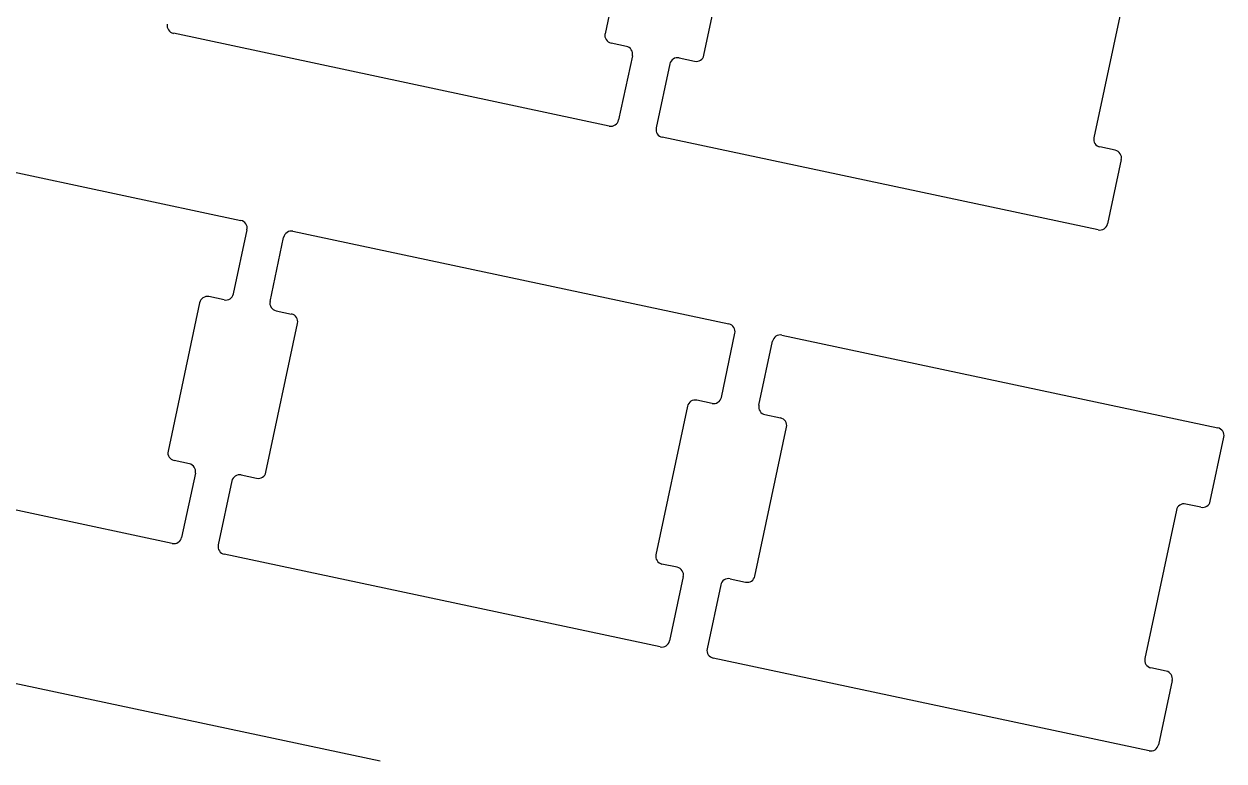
# Model space of a CAD drawing. Extents: x 7 to 394, y -192 to -46.
# Drawn here: x 124.77 to 170.56, y -136.95 to -108.83 of the extents above; entities that cross this region are included whole.
import ezdxf

# ---------------------------------------------------------------- set-up
doc = ezdxf.new("R2010")
doc.units = 0
doc.layers.add('Pcb_17aa', color=7, linetype='CONTINUOUS')

msp = doc.modelspace()

# ---------------------------------------------------------------- linework, layer by layer
at = {"layer": 'Pcb_17aa'}
for p, q in [((148.143, -103.537), (146.939, -109.201)), ((148.143, -103.537, -1.6), (146.939, -109.201, -1.6)), ((148.143, -103.537), (146.939, -109.201)), ((148.143, -103.537, -1.6), (146.939, -109.201, -1.6)), ((150.715, -110.018), (151.922, -104.339)), ((150.715, -110.018, -1.6), (151.922, -104.339, -1.6)), ((150.715, -110.018), (151.922, -104.339)), ((150.715, -110.018, -1.6), (151.922, -104.339, -1.6)), ((166.799, -107.502), (165.595, -113.166)), ((166.799, -107.502, -1.6), (165.595, -113.166, -1.6)), ((166.799, -107.502), (165.595, -113.166)), ((166.799, -107.502, -1.6), (165.595, -113.166, -1.6)), ((130.469, -109.185), (130.469, -109.185, -1.6)), ((147.102, -112.721), (130.469, -109.185)), ((147.102, -112.721, -1.6), (130.469, -109.185, -1.6)), ((130.469, -109.185), (130.469, -109.185, -1.6)), ((147.102, -112.721), (130.469, -109.185)), ((147.102, -112.721, -1.6), (130.469, -109.185, -1.6)), ((146.939, -109.201), (146.939, -109.201, -1.6)), ((146.939, -109.201), (146.939, -109.201, -1.6)), ((147.17, -109.557), (147.17, -109.557, -1.6)), ((147.17, -109.557), (147.17, -109.557, -1.6)), ((147.753, -109.683), (147.17, -109.557)), ((147.753, -109.683, -1.6), (147.17, -109.557, -1.6)), ((147.753, -109.683), (147.17, -109.557)), ((147.753, -109.683, -1.6), (147.17, -109.557, -1.6)), ((147.753, -109.683), (147.753, -109.683, -1.6)), ((147.753, -109.683), (147.753, -109.683, -1.6)), ((147.984, -110.039), (147.458, -112.49)), ((147.984, -110.039, -1.6), (147.458, -112.49, -1.6)), ((147.984, -110.039), (147.458, -112.49)), ((147.984, -110.039, -1.6), (147.458, -112.49, -1.6)), ((147.984, -110.039), (147.984, -110.039, -1.6)), ((147.984, -110.039), (147.984, -110.039, -1.6)), ((149.412, -110.355), (148.894, -112.794)), ((149.412, -110.355, -1.6), (148.894, -112.794, -1.6)), ((149.412, -110.355), (148.894, -112.794)), ((149.412, -110.355, -1.6), (148.894, -112.794, -1.6)), ((149.412, -110.355), (149.412, -110.355, -1.6)), ((149.412, -110.355), (149.412, -110.355, -1.6)), ((149.768, -110.124), (149.768, -110.124, -1.6)), ((149.768, -110.124), (149.768, -110.124, -1.6)), ((149.768, -110.124), (150.359, -110.249)), ((149.768, -110.124, -1.6), (150.359, -110.249, -1.6)), ((149.768, -110.124), (150.359, -110.249)), ((149.768, -110.124, -1.6), (150.359, -110.249, -1.6)), ((150.359, -110.249), (150.359, -110.249, -1.6)), ((150.359, -110.249), (150.359, -110.249, -1.6)), ((150.715, -110.018), (150.715, -110.018, -1.6)), ((150.715, -110.018), (150.715, -110.018, -1.6)), ((147.458, -112.49), (147.458, -112.49, -1.6)), ((147.458, -112.49), (147.458, -112.49, -1.6)), ((116.413, -112.788), (133.047, -116.324)), ((116.413, -112.788, -1.6), (133.047, -116.324, -1.6)), ((116.413, -112.788), (133.047, -116.324)), ((116.413, -112.788, -1.6), (133.047, -116.324, -1.6)), ((147.102, -112.721), (147.102, -112.721, -1.6)), ((147.102, -112.721), (147.102, -112.721, -1.6)), ((148.894, -112.794), (148.894, -112.794, -1.6)), ((148.894, -112.794), (148.894, -112.794, -1.6)), ((149.125, -113.15), (149.125, -113.15, -1.6)), ((165.759, -116.686), (149.125, -113.15)), ((165.759, -116.686, -1.6), (149.125, -113.15, -1.6)), ((149.125, -113.15), (149.125, -113.15, -1.6)), ((165.759, -116.686), (149.125, -113.15)), ((165.759, -116.686, -1.6), (149.125, -113.15, -1.6)), ((165.595, -113.166), (165.595, -113.166, -1.6)), ((165.595, -113.166), (165.595, -113.166, -1.6)), ((165.826, -113.522), (165.826, -113.522, -1.6)), ((165.826, -113.522), (165.826, -113.522, -1.6)), ((166.409, -113.648), (165.826, -113.522)), ((166.409, -113.648, -1.6), (165.826, -113.522, -1.6)), ((166.409, -113.648), (165.826, -113.522)), ((166.409, -113.648, -1.6), (165.826, -113.522, -1.6)), ((166.64, -114.004), (166.114, -116.455)), ((166.64, -114.004, -1.6), (166.114, -116.455, -1.6)), ((166.64, -114.004), (166.114, -116.455)), ((166.64, -114.004, -1.6), (166.114, -116.455, -1.6)), ((166.409, -113.648), (166.409, -113.648, -1.6)), ((166.409, -113.648), (166.409, -113.648, -1.6)), ((166.64, -114.004), (166.64, -114.004, -1.6)), ((166.64, -114.004), (166.64, -114.004, -1.6)), ((132.76, -119.124), (133.278, -116.679)), ((132.76, -119.124, -1.6), (133.278, -116.679, -1.6)), ((132.76, -119.124), (133.278, -116.679)), ((132.76, -119.124, -1.6), (133.278, -116.679, -1.6)), ((133.047, -116.324), (133.047, -116.324, -1.6)), ((133.047, -116.324), (133.047, -116.324, -1.6)), ((133.278, -116.679), (133.278, -116.679, -1.6)), ((133.278, -116.679), (133.278, -116.679, -1.6)), ((135.031, -116.738), (135.031, -116.738, -1.6)), ((135.031, -116.738), (151.665, -120.273)), ((135.031, -116.738, -1.6), (151.665, -120.273, -1.6)), ((135.031, -116.738), (135.031, -116.738, -1.6)), ((135.031, -116.738), (151.665, -120.273)), ((135.031, -116.738, -1.6), (151.665, -120.273, -1.6)), ((165.759, -116.686), (165.759, -116.686, -1.6)), ((165.759, -116.686), (165.759, -116.686, -1.6)), ((166.114, -116.455), (166.114, -116.455, -1.6)), ((166.114, -116.455), (166.114, -116.455, -1.6)), ((134.156, -119.413), (134.675, -116.969)), ((134.156, -119.413, -1.6), (134.675, -116.969, -1.6)), ((134.156, -119.413), (134.675, -116.969)), ((134.156, -119.413, -1.6), (134.675, -116.969, -1.6)), ((134.675, -116.969), (134.675, -116.969, -1.6)), ((134.675, -116.969), (134.675, -116.969, -1.6)), ((131.468, -119.463), (130.264, -125.127)), ((131.468, -119.463, -1.6), (130.264, -125.127, -1.6)), ((131.468, -119.463), (130.264, -125.127)), ((131.468, -119.463, -1.6), (130.264, -125.127, -1.6)), ((131.468, -119.463), (131.468, -119.463, -1.6)), ((131.468, -119.463), (131.468, -119.463, -1.6)), ((131.823, -119.232), (131.823, -119.232, -1.6)), ((132.404, -119.355), (131.823, -119.232)), ((132.404, -119.355, -1.6), (131.823, -119.232, -1.6)), ((131.823, -119.232), (131.823, -119.232, -1.6)), ((132.404, -119.355), (131.823, -119.232)), ((132.404, -119.355, -1.6), (131.823, -119.232, -1.6)), ((132.404, -119.355), (132.404, -119.355, -1.6)), ((132.404, -119.355), (132.404, -119.355, -1.6)), ((132.76, -119.124), (132.76, -119.124, -1.6)), ((132.76, -119.124), (132.76, -119.124, -1.6)), ((134.156, -119.413), (134.156, -119.413, -1.6)), ((134.156, -119.413), (134.156, -119.413, -1.6)), ((134.387, -119.769), (134.387, -119.769, -1.6)), ((134.387, -119.769), (134.387, -119.769, -1.6)), ((134.387, -119.769), (134.978, -119.894)), ((134.387, -119.769, -1.6), (134.978, -119.894, -1.6)), ((134.387, -119.769), (134.978, -119.894)), ((134.387, -119.769, -1.6), (134.978, -119.894, -1.6)), ((134.978, -119.894), (134.978, -119.894, -1.6)), ((134.978, -119.894), (134.978, -119.894, -1.6)), ((134.002, -125.929), (135.209, -120.25)), ((134.002, -125.929, -1.6), (135.209, -120.25, -1.6)), ((134.002, -125.929), (135.209, -120.25)), ((134.002, -125.929, -1.6), (135.209, -120.25, -1.6)), ((135.209, -120.25), (135.209, -120.25, -1.6)), ((135.209, -120.25), (135.209, -120.25, -1.6)), ((151.665, -120.273), (151.665, -120.273, -1.6)), ((151.665, -120.273), (151.665, -120.273, -1.6)), ((151.378, -123.074), (151.896, -120.629)), ((151.378, -123.074, -1.6), (151.896, -120.629, -1.6)), ((151.378, -123.074), (151.896, -120.629)), ((151.378, -123.074, -1.6), (151.896, -120.629, -1.6)), ((151.896, -120.629), (151.896, -120.629, -1.6)), ((151.896, -120.629), (151.896, -120.629, -1.6)), ((153.687, -120.7), (153.687, -120.7, -1.6)), ((153.687, -120.7), (170.321, -124.236)), ((153.687, -120.7, -1.6), (170.321, -124.236, -1.6)), ((153.687, -120.7), (153.687, -120.7, -1.6)), ((153.687, -120.7), (170.321, -124.236)), ((153.687, -120.7, -1.6), (170.321, -124.236, -1.6)), ((152.812, -123.376), (153.332, -120.931)), ((152.812, -123.376, -1.6), (153.332, -120.931, -1.6)), ((152.812, -123.376), (153.332, -120.931)), ((152.812, -123.376, -1.6), (153.332, -120.931, -1.6)), ((153.332, -120.931), (153.332, -120.931, -1.6)), ((153.332, -120.931), (153.332, -120.931, -1.6)), ((151.378, -123.074), (151.378, -123.074, -1.6)), ((151.378, -123.074), (151.378, -123.074, -1.6)), ((150.086, -123.412), (148.882, -129.076)), ((150.086, -123.412, -1.6), (148.882, -129.076, -1.6)), ((150.086, -123.412), (148.882, -129.076)), ((150.086, -123.412, -1.6), (148.882, -129.076, -1.6)), ((150.086, -123.412), (150.086, -123.412, -1.6)), ((150.086, -123.412), (150.086, -123.412, -1.6)), ((150.442, -123.181), (150.442, -123.181, -1.6)), ((151.023, -123.305), (150.442, -123.181)), ((151.023, -123.305, -1.6), (150.442, -123.181, -1.6)), ((150.442, -123.181), (150.442, -123.181, -1.6)), ((151.023, -123.305), (150.442, -123.181)), ((151.023, -123.305, -1.6), (150.442, -123.181, -1.6)), ((151.023, -123.305), (151.023, -123.305, -1.6)), ((151.023, -123.305), (151.023, -123.305, -1.6)), ((152.812, -123.376), (152.812, -123.376, -1.6)), ((152.812, -123.376), (152.812, -123.376, -1.6)), ((153.043, -123.731), (153.043, -123.731, -1.6)), ((153.043, -123.731), (153.043, -123.731, -1.6)), ((153.043, -123.731), (153.634, -123.856)), ((153.043, -123.731, -1.6), (153.634, -123.856, -1.6)), ((153.043, -123.731), (153.634, -123.856)), ((153.043, -123.731, -1.6), (153.634, -123.856, -1.6)), ((153.634, -123.856), (153.634, -123.856, -1.6)), ((153.634, -123.856), (153.634, -123.856, -1.6)), ((152.658, -129.891), (153.865, -124.212)), ((152.658, -129.891, -1.6), (153.865, -124.212, -1.6)), ((152.658, -129.891), (153.865, -124.212)), ((152.658, -129.891, -1.6), (153.865, -124.212, -1.6)), ((153.865, -124.212), (153.865, -124.212, -1.6)), ((153.865, -124.212), (153.865, -124.212, -1.6)), ((170.321, -124.236), (170.321, -124.236, -1.6)), ((170.321, -124.236), (170.321, -124.236, -1.6)), ((170.035, -127.036), (170.552, -124.591)), ((170.035, -127.036, -1.6), (170.552, -124.591, -1.6)), ((170.035, -127.036), (170.552, -124.591)), ((170.035, -127.036, -1.6), (170.552, -124.591, -1.6)), ((170.552, -124.591), (170.552, -124.591, -1.6)), ((170.552, -124.591), (170.552, -124.591, -1.6)), ((130.427, -128.647), (113.793, -125.111)), ((130.427, -128.647, -1.6), (113.793, -125.111, -1.6)), ((130.427, -128.647), (113.793, -125.111)), ((130.427, -128.647, -1.6), (113.793, -125.111, -1.6)), ((130.264, -125.127), (130.264, -125.127, -1.6)), ((130.264, -125.127), (130.264, -125.127, -1.6)), ((130.495, -125.483), (130.495, -125.483, -1.6)), ((130.495, -125.483), (130.495, -125.483, -1.6)), ((131.078, -125.609), (130.495, -125.483)), ((131.078, -125.609, -1.6), (130.495, -125.483, -1.6)), ((131.078, -125.609), (130.495, -125.483)), ((131.078, -125.609, -1.6), (130.495, -125.483, -1.6)), ((131.078, -125.609), (131.078, -125.609, -1.6)), ((131.078, -125.609), (131.078, -125.609, -1.6)), ((131.309, -125.965), (130.783, -128.416)), ((131.309, -125.965, -1.6), (130.783, -128.416, -1.6)), ((131.309, -125.965), (130.783, -128.416)), ((131.309, -125.965, -1.6), (130.783, -128.416, -1.6)), ((131.309, -125.965), (131.309, -125.965, -1.6)), ((131.309, -125.965), (131.309, -125.965, -1.6)), ((132.699, -126.265), (132.181, -128.705)), ((132.699, -126.265, -1.6), (132.181, -128.705, -1.6)), ((132.699, -126.265), (132.181, -128.705)), ((132.699, -126.265, -1.6), (132.181, -128.705, -1.6)), ((132.699, -126.265), (132.699, -126.265, -1.6)), ((132.699, -126.265), (132.699, -126.265, -1.6)), ((133.055, -126.034), (133.055, -126.034, -1.6)), ((133.055, -126.034), (133.055, -126.034, -1.6)), ((133.055, -126.034), (133.646, -126.16)), ((133.055, -126.034, -1.6), (133.646, -126.16, -1.6)), ((133.055, -126.034), (133.646, -126.16)), ((133.055, -126.034, -1.6), (133.646, -126.16, -1.6)), ((133.646, -126.16), (133.646, -126.16, -1.6)), ((133.646, -126.16), (133.646, -126.16, -1.6)), ((134.002, -125.929), (134.002, -125.929, -1.6)), ((134.002, -125.929), (134.002, -125.929, -1.6)), ((169.098, -127.144), (169.098, -127.144, -1.6)), ((169.679, -127.267), (169.098, -127.144)), ((169.679, -127.267, -1.6), (169.098, -127.144, -1.6)), ((169.098, -127.144), (169.098, -127.144, -1.6)), ((169.679, -127.267), (169.098, -127.144)), ((169.679, -127.267, -1.6), (169.098, -127.144, -1.6)), ((169.679, -127.267), (169.679, -127.267, -1.6)), ((169.679, -127.267), (169.679, -127.267, -1.6)), ((170.035, -127.036), (170.035, -127.036, -1.6)), ((170.035, -127.036), (170.035, -127.036, -1.6)), ((168.742, -127.375), (167.538, -133.039)), ((168.742, -127.375, -1.6), (167.538, -133.039, -1.6)), ((168.742, -127.375), (167.538, -133.039)), ((168.742, -127.375, -1.6), (167.538, -133.039, -1.6)), ((168.742, -127.375), (168.742, -127.375, -1.6)), ((168.742, -127.375), (168.742, -127.375, -1.6)), ((130.427, -128.647), (130.427, -128.647, -1.6)), ((130.427, -128.647), (130.427, -128.647, -1.6)), ((130.783, -128.416), (130.783, -128.416, -1.6)), ((130.783, -128.416), (130.783, -128.416, -1.6)), ((132.181, -128.705), (132.181, -128.705, -1.6)), ((132.181, -128.705), (132.181, -128.705, -1.6)), ((132.412, -129.061), (132.412, -129.061, -1.6)), ((149.045, -132.597), (132.412, -129.061)), ((149.045, -132.597, -1.6), (132.412, -129.061, -1.6)), ((132.412, -129.061), (132.412, -129.061, -1.6)), ((149.045, -132.597), (132.412, -129.061)), ((149.045, -132.597, -1.6), (132.412, -129.061, -1.6)), ((148.882, -129.076), (148.882, -129.076, -1.6)), ((148.882, -129.076), (148.882, -129.076, -1.6)), ((149.113, -129.432), (149.113, -129.432, -1.6)), ((149.113, -129.432), (149.113, -129.432, -1.6)), ((149.696, -129.558), (149.113, -129.432)), ((149.696, -129.558, -1.6), (149.113, -129.432, -1.6)), ((149.696, -129.558), (149.113, -129.432)), ((149.696, -129.558, -1.6), (149.113, -129.432, -1.6)), ((149.696, -129.558), (149.696, -129.558, -1.6)), ((149.696, -129.558), (149.696, -129.558, -1.6)), ((149.927, -129.914), (149.401, -132.366)), ((149.927, -129.914, -1.6), (149.401, -132.366, -1.6)), ((149.927, -129.914), (149.401, -132.366)), ((149.927, -129.914, -1.6), (149.401, -132.366, -1.6)), ((149.927, -129.914), (149.927, -129.914, -1.6)), ((149.927, -129.914), (149.927, -129.914, -1.6)), ((151.711, -129.997), (151.711, -129.997, -1.6)), ((151.711, -129.997), (151.711, -129.997, -1.6)), ((151.711, -129.997), (152.303, -130.122)), ((151.711, -129.997, -1.6), (152.303, -130.122, -1.6)), ((151.711, -129.997), (152.303, -130.122)), ((151.711, -129.997, -1.6), (152.303, -130.122, -1.6)), ((152.658, -129.891), (152.658, -129.891, -1.6)), ((152.658, -129.891), (152.658, -129.891, -1.6)), ((151.355, -130.228), (150.837, -132.667)), ((151.355, -130.228, -1.6), (150.837, -132.667, -1.6)), ((151.355, -130.228), (150.837, -132.667)), ((151.355, -130.228, -1.6), (150.837, -132.667, -1.6)), ((151.355, -130.228), (151.355, -130.228, -1.6)), ((151.355, -130.228), (151.355, -130.228, -1.6)), ((152.303, -130.122), (152.303, -130.122, -1.6)), ((152.303, -130.122), (152.303, -130.122, -1.6)), ((149.045, -132.597), (149.045, -132.597, -1.6)), ((149.045, -132.597), (149.045, -132.597, -1.6)), ((149.401, -132.366), (149.401, -132.366, -1.6)), ((149.401, -132.366), (149.401, -132.366, -1.6)), ((150.837, -132.667), (150.837, -132.667, -1.6)), ((150.837, -132.667), (150.837, -132.667, -1.6)), ((151.068, -133.023), (151.068, -133.023, -1.6)), ((167.702, -136.559), (151.068, -133.023)), ((167.702, -136.559, -1.6), (151.068, -133.023, -1.6)), ((151.068, -133.023), (151.068, -133.023, -1.6)), ((167.702, -136.559), (151.068, -133.023)), ((167.702, -136.559, -1.6), (151.068, -133.023, -1.6)), ((167.538, -133.039), (167.538, -133.039, -1.6)), ((167.538, -133.039), (167.538, -133.039, -1.6)), ((121.721, -133.413), (138.355, -136.948)), ((121.721, -133.413, -1.6), (138.355, -136.948, -1.6)), ((121.721, -133.413), (138.355, -136.948)), ((121.721, -133.413, -1.6), (138.355, -136.948, -1.6)), ((167.769, -133.395), (167.769, -133.395, -1.6)), ((167.769, -133.395), (167.769, -133.395, -1.6)), ((168.352, -133.521), (167.769, -133.395)), ((168.352, -133.521, -1.6), (167.769, -133.395, -1.6)), ((168.352, -133.521), (167.769, -133.395)), ((168.352, -133.521, -1.6), (167.769, -133.395, -1.6)), ((168.352, -133.521), (168.352, -133.521, -1.6)), ((168.352, -133.521), (168.352, -133.521, -1.6)), ((168.583, -133.877), (168.057, -136.328)), ((168.583, -133.877, -1.6), (168.057, -136.328, -1.6)), ((168.583, -133.877), (168.057, -136.328)), ((168.583, -133.877, -1.6), (168.057, -136.328, -1.6)), ((168.583, -133.877), (168.583, -133.877, -1.6)), ((168.583, -133.877), (168.583, -133.877, -1.6)), ((168.057, -136.328), (168.057, -136.328, -1.6)), ((168.057, -136.328), (168.057, -136.328, -1.6)), ((167.702, -136.559), (167.702, -136.559, -1.6)), ((167.702, -136.559), (167.702, -136.559, -1.6)), ((138.355, -136.948), (138.355, -136.948, -1.6)), ((138.355, -136.948), (138.355, -136.948, -1.6))]:
    msp.add_line(p, q, dxfattribs=at)
for centre, start, end in [((130.531, -108.892), 168, -102), ((130.531, -108.892, -1.6), 168, -102), ((130.531, -108.892), 168, -102), ((130.531, -108.892, -1.6), 168, -102), ((147.232, -109.263), 168, -102), ((147.232, -109.263, -1.6), 168, -102), ((147.232, -109.263), 168, -102), ((147.232, -109.263, -1.6), 168, -102), ((147.691, -109.976), -12, 78), ((147.691, -109.976, -1.6), -12, 78), ((147.691, -109.976), -12, 78), ((147.691, -109.976, -1.6), -12, 78), ((149.706, -110.417), 78, 168), ((149.706, -110.417, -1.6), 78, 168), ((149.706, -110.417), 78, 168), ((149.706, -110.417, -1.6), 78, 168), ((150.422, -109.956), -102, -12), ((150.422, -109.956, -1.6), -102, -12), ((150.422, -109.956), -102, -12), ((150.422, -109.956, -1.6), -102, -12), ((147.165, -112.428), -102, -12), ((147.165, -112.428, -1.6), -102, -12), ((147.165, -112.428), -102, -12), ((147.165, -112.428, -1.6), -102, -12), ((149.187, -112.857), 168, -102), ((149.187, -112.857, -1.6), 168, -102), ((149.187, -112.857), 168, -102), ((149.187, -112.857, -1.6), 168, -102), ((165.888, -113.228), 168, -102), ((165.888, -113.228, -1.6), 168, -102), ((165.888, -113.228), 168, -102), ((165.888, -113.228, -1.6), 168, -102), ((166.347, -113.941), -12, 78), ((166.347, -113.941, -1.6), -12, 78), ((166.347, -113.941), -12, 78), ((166.347, -113.941, -1.6), -12, 78), ((132.984, -116.617), -12, 78), ((132.984, -116.617, -1.6), -12, 78), ((132.984, -116.617), -12, 78), ((132.984, -116.617, -1.6), -12, 78), ((134.969, -117.031), 78, 168), ((134.969, -117.031, -1.6), 78, 168), ((134.969, -117.031), 78, 168), ((134.969, -117.031, -1.6), 78, 168), ((165.821, -116.393), -102, -12), ((165.821, -116.393, -1.6), -102, -12), ((165.821, -116.393), -102, -12), ((165.821, -116.393, -1.6), -102, -12), ((131.761, -119.525), 78, 168), ((131.761, -119.525, -1.6), 78, 168), ((131.761, -119.525), 78, 168), ((131.761, -119.525, -1.6), 78, 168), ((132.467, -119.062), -102, -12), ((132.467, -119.062, -1.6), -102, -12), ((132.467, -119.062), -102, -12), ((132.467, -119.062, -1.6), -102, -12), ((134.449, -119.476), 168, -102), ((134.449, -119.476, -1.6), 168, -102), ((134.449, -119.476), 168, -102), ((134.449, -119.476, -1.6), 168, -102), ((134.915, -120.187), -12, 78), ((134.915, -120.187, -1.6), -12, 78), ((134.915, -120.187), -12, 78), ((134.915, -120.187, -1.6), -12, 78), ((151.602, -120.567), -12, 78), ((151.602, -120.567, -1.6), -12, 78), ((151.602, -120.567), -12, 78), ((151.602, -120.567, -1.6), -12, 78), ((153.625, -120.993), 78, 168), ((153.625, -120.993, -1.6), 78, 168), ((153.625, -120.993), 78, 168), ((153.625, -120.993, -1.6), 78, 168), ((150.379, -123.475), 78, 168), ((150.379, -123.475, -1.6), 78, 168), ((150.379, -123.475), 78, 168), ((150.379, -123.475, -1.6), 78, 168), ((151.085, -123.012), -102, -12), ((151.085, -123.012, -1.6), -102, -12), ((151.085, -123.012), -102, -12), ((151.085, -123.012, -1.6), -102, -12), ((153.106, -123.438), 168, -102), ((153.106, -123.438, -1.6), 168, -102), ((153.106, -123.438), 168, -102), ((153.106, -123.438, -1.6), 168, -102), ((153.572, -124.15), -12, 78), ((153.572, -124.15, -1.6), -12, 78), ((153.572, -124.15), -12, 78), ((153.572, -124.15, -1.6), -12, 78), ((170.259, -124.529), -12, 78), ((170.259, -124.529, -1.6), -12, 78), ((170.259, -124.529), -12, 78), ((170.259, -124.529, -1.6), -12, 78), ((130.557, -125.189), 168, -102), ((130.557, -125.189, -1.6), 168, -102), ((130.557, -125.189), 168, -102), ((130.557, -125.189, -1.6), 168, -102), ((131.015, -125.902), -12, 78), ((131.015, -125.902, -1.6), -12, 78), ((131.015, -125.902), -12, 78), ((131.015, -125.902, -1.6), -12, 78), ((132.993, -126.328), 78, 168), ((132.993, -126.328, -1.6), 78, 168), ((132.993, -126.328), 78, 168), ((132.993, -126.328, -1.6), 78, 168), ((133.709, -125.867), -102, -12), ((133.709, -125.867, -1.6), -102, -12), ((133.709, -125.867), -102, -12), ((133.709, -125.867, -1.6), -102, -12), ((169.035, -127.437), 78, 168), ((169.035, -127.437, -1.6), 78, 168), ((169.035, -127.437), 78, 168), ((169.035, -127.437, -1.6), 78, 168), ((169.741, -126.974), -102, -12), ((169.741, -126.974, -1.6), -102, -12), ((169.741, -126.974), -102, -12), ((169.741, -126.974, -1.6), -102, -12), ((130.489, -128.353), -102, -12), ((130.489, -128.353, -1.6), -102, -12), ((130.489, -128.353), -102, -12), ((130.489, -128.353, -1.6), -102, -12), ((132.474, -128.767), 168, -102), ((132.474, -128.767, -1.6), 168, -102), ((132.474, -128.767), 168, -102), ((132.474, -128.767, -1.6), 168, -102), ((149.175, -129.139), 168, -102), ((149.175, -129.139, -1.6), 168, -102), ((149.175, -129.139), 168, -102), ((149.175, -129.139, -1.6), 168, -102), ((149.634, -129.852), -12, 78), ((149.634, -129.852, -1.6), -12, 78), ((149.634, -129.852), -12, 78), ((149.634, -129.852, -1.6), -12, 78), ((151.649, -130.29), 78, 168), ((151.649, -130.29, -1.6), 78, 168), ((151.649, -130.29), 78, 168), ((151.649, -130.29, -1.6), 78, 168), ((152.365, -129.829), -102, -12), ((152.365, -129.829, -1.6), -102, -12), ((152.365, -129.829), -102, -12), ((152.365, -129.829, -1.6), -102, -12), ((149.108, -132.303), -102, -12), ((149.108, -132.303, -1.6), -102, -12), ((149.108, -132.303), -102, -12), ((149.108, -132.303, -1.6), -102, -12), ((151.13, -132.73), 168, -102), ((151.13, -132.73, -1.6), 168, -102), ((151.13, -132.73), 168, -102), ((151.13, -132.73, -1.6), 168, -102), ((167.832, -133.101), 168, -102), ((167.832, -133.101, -1.6), 168, -102), ((167.832, -133.101), 168, -102), ((167.832, -133.101, -1.6), 168, -102), ((168.29, -133.814), -12, 78), ((168.29, -133.814, -1.6), -12, 78), ((168.29, -133.814), -12, 78), ((168.29, -133.814, -1.6), -12, 78), ((167.764, -136.266), -102, -12), ((167.764, -136.266, -1.6), -102, -12), ((167.764, -136.266), -102, -12), ((167.764, -136.266, -1.6), -102, -12)]:
    msp.add_arc(centre, 0.3, start, end, dxfattribs=at)

doc.saveas('drawing.dxf')
